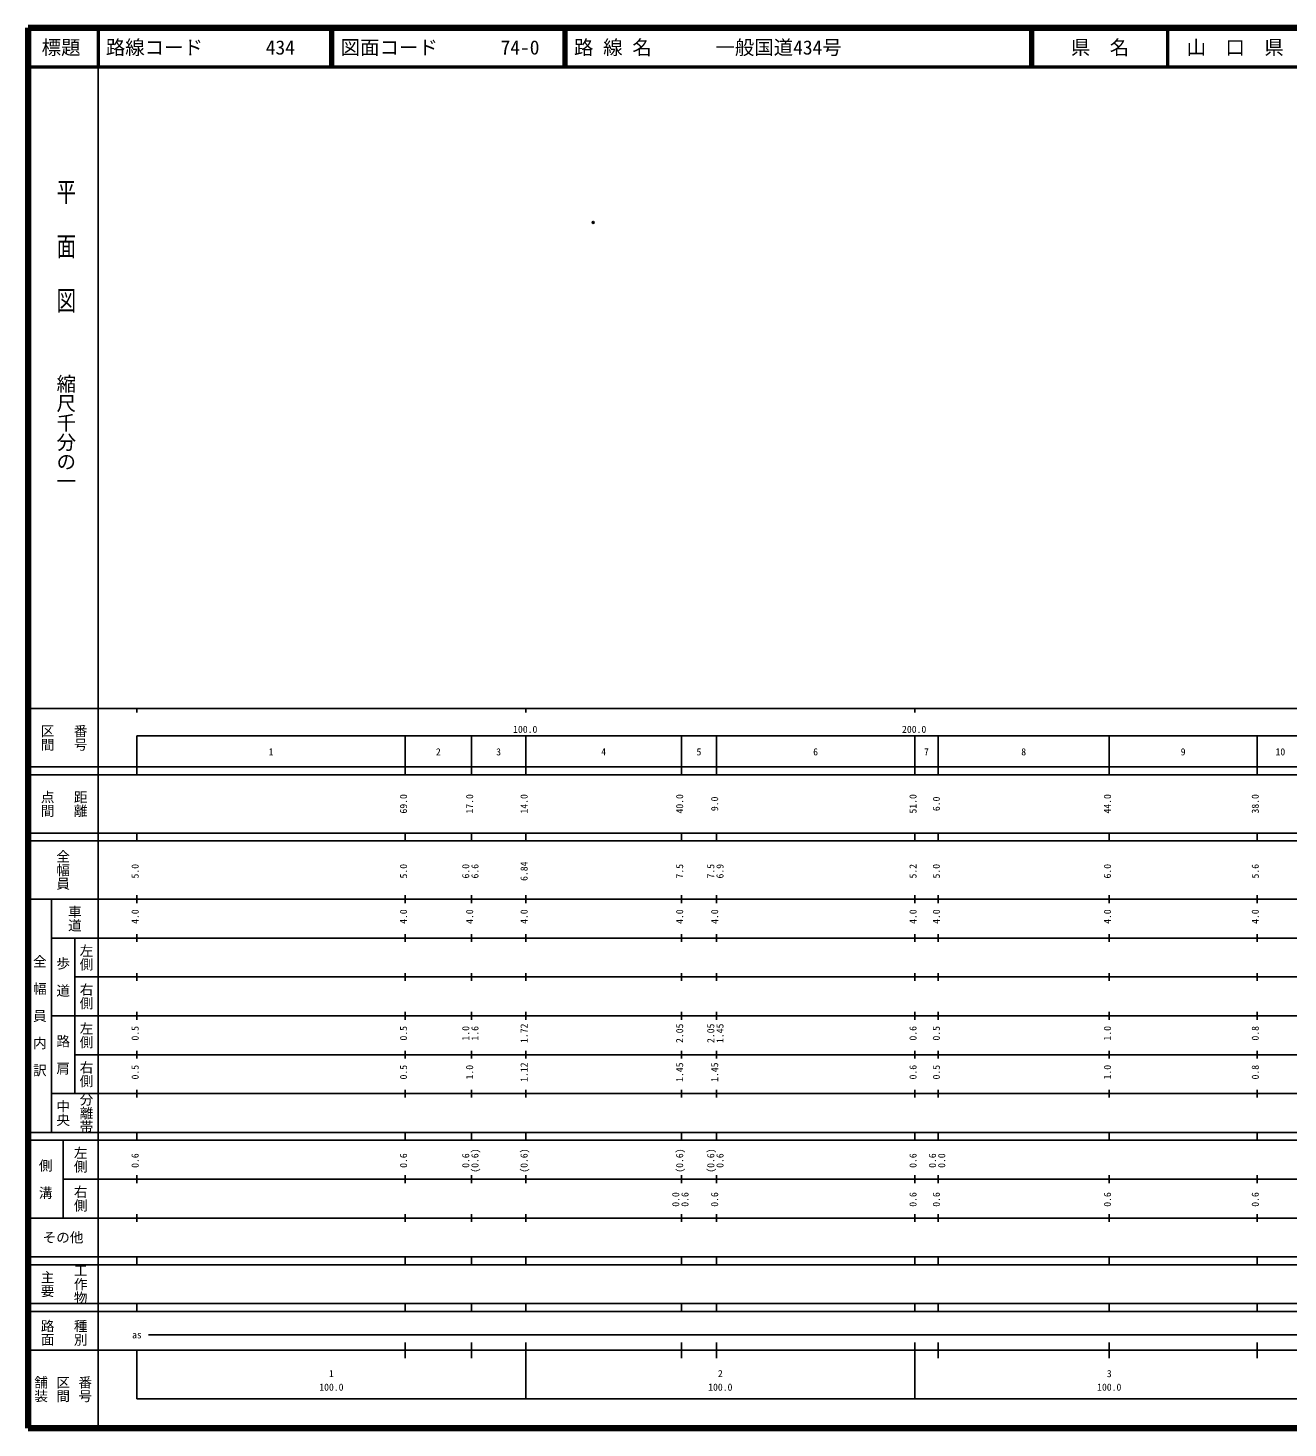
# Model space of a CAD drawing. Units: millimetres on the paper. Extents: x 40 to 680, y 20 to 380.
# Drawn here: x 40 to 364, y 20 to 380 of the extents above; entities that cross this region are included whole.
import ezdxf
from ezdxf.enums import TextEntityAlignment as Align

# ---------------------------------------------------------------- set-up
doc = ezdxf.new("R2010")
doc.units = ezdxf.units.MM
doc.header["$PDMODE"] = 32
doc.header["$PDSIZE"] = 0.5
doc.layers.add('M-OTRS', color=6, linetype='Continuous')
doc.layers.add('M-TTL-TXT', color=7, linetype='Continuous')
for name, color, linetype, lineweight in [('M-TTL', 2, 'Continuous', 140), ('M-TTL-BAND', 7, 'Continuous', 25), ('M-TTL-LINE', 7, 'Continuous', 50)]:
    doc.layers.add(name, color=color, linetype=linetype, lineweight=lineweight)
doc.styles.add('@ＭＳ ゴシック', font='')
doc.styles.add('ＭＳ ゴシック', font='')
doc.styles.get('@ＭＳ ゴシック').set_extended_font_data('@MS Gothic')
doc.styles.get('ＭＳ ゴシック').set_extended_font_data('MS Gothic')

msp = doc.modelspace()

# ---------------------------------------------------------------- linework, layer by layer
at = {"layer": 'M-OTRS'}
msp.add_point((185.319, 330.002), dxfattribs=at)
at = {"layer": 'M-TTL'}
for p, q in [((40, 380), (40, 20)), ((680, 380), (40, 380)), ((40, 20), (680, 20))]:
    msp.add_line(p, q, dxfattribs=at)
at = {"layer": 'M-TTL-BAND'}
for p, q in [((58, 370), (58, 20)), ((40, 205), (579, 205)), ((68, 205), (68, 204)), ((168, 205), (168, 204)), ((268, 205), (268, 204)), ((68, 198), (579, 198)), ((68, 198), (68, 188)), ((137, 188), (137, 198)), ((154, 188), (154, 198)), ((168, 188), (168, 198)), ((208, 188), (208, 198)), ((217, 188), (217, 198)), ((268, 188), (268, 198)), ((274, 188), (274, 198)), ((318, 188), (318, 198)), ((356, 188), (356, 198)), ((40, 190), (579, 190)), ((40, 188), (579, 188)), ((40, 173), (579, 173)), ((68, 171), (68, 173)), ((137, 171), (137, 173)), ((154, 171), (154, 173)), ((168, 171), (168, 173)), ((208, 171), (208, 173)), ((217, 171), (217, 173)), ((268, 171), (268, 173)), ((274, 171), (274, 173)), ((318, 171), (318, 173)), ((356, 171), (356, 173)), ((40, 171), (579, 171)), ((40, 156), (579, 156)), ((46, 96), (46, 156)), ((68, 155), (68, 157)), ((137, 155), (137, 157)), ((154, 155), (154, 157)), ((168, 155), (168, 157)), ((208, 155), (208, 157)), ((217, 155), (217, 157)), ((268, 155), (268, 157)), ((274, 155), (274, 157)), ((318, 155), (318, 157)), ((356, 155), (356, 157)), ((46, 146), (579, 146)), ((52, 146), (52, 106)), ((68, 145), (68, 147)), ((137, 145), (137, 147)), ((154, 145), (154, 147)), ((168, 145), (168, 147)), ((208, 145), (208, 147)), ((217, 145), (217, 147)), ((268, 145), (268, 147)), ((274, 145), (274, 147)), ((318, 145), (318, 147)), ((356, 145), (356, 147)), ((68, 135), (68, 137)), ((137, 135), (137, 137)), ((154, 135), (154, 137)), ((168, 135), (168, 137)), ((208, 135), (208, 137)), ((217, 135), (217, 137)), ((268, 135), (268, 137)), ((274, 135), (274, 137)), ((318, 135), (318, 137)), ((356, 135), (356, 137)), ((52, 136), (579, 136)), ((46, 126), (579, 126)), ((68, 125), (68, 127)), ((137, 125), (137, 127)), ((154, 125), (154, 127)), ((168, 125), (168, 127)), ((208, 125), (208, 127)), ((217, 125), (217, 127)), ((268, 125), (268, 127)), ((274, 125), (274, 127)), ((318, 125), (318, 127)), ((356, 125), (356, 127)), ((52, 116), (579, 116)), ((68, 115), (68, 117)), ((137, 115), (137, 117)), ((154, 115), (154, 117)), ((168, 115), (168, 117)), ((208, 115), (208, 117)), ((217, 115), (217, 117)), ((268, 115), (268, 117)), ((274, 115), (274, 117)), ((318, 115), (318, 117)), ((356, 115), (356, 117)), ((46, 106), (579, 106)), ((68, 105), (68, 107)), ((137, 105), (137, 107)), ((154, 105), (154, 107)), ((168, 105), (168, 107)), ((208, 105), (208, 107)), ((217, 105), (217, 107)), ((268, 105), (268, 107)), ((274, 105), (274, 107)), ((318, 105), (318, 107)), ((356, 105), (356, 107)), ((40, 96), (579, 96)), ((40, 94), (579, 94)), ((49, 94), (49, 74)), ((68, 94), (68, 96)), ((137, 94), (137, 96)), ((154, 94), (154, 96)), ((168, 94), (168, 96)), ((208, 94), (208, 96)), ((217, 94), (217, 96)), ((268, 94), (268, 96)), ((274, 94), (274, 96)), ((318, 94), (318, 96)), ((356, 94), (356, 96)), ((49, 84), (579, 84)), ((68, 83), (68, 85)), ((137, 83), (137, 85)), ((154, 83), (154, 85)), ((168, 83), (168, 85)), ((208, 83), (208, 85)), ((217, 83), (217, 85)), ((268, 83), (268, 85)), ((274, 83), (274, 85)), ((318, 83), (318, 85)), ((356, 83), (356, 85)), ((40, 74), (579, 74)), ((68, 73), (68, 75)), ((137, 73), (137, 75)), ((154, 73), (154, 75)), ((168, 73), (168, 75)), ((208, 73), (208, 75)), ((217, 73), (217, 75)), ((268, 73), (268, 75)), ((274, 73), (274, 75)), ((318, 73), (318, 75)), ((356, 73), (356, 75)), ((40, 64), (579, 64)), ((40, 62), (579, 62)), ((68, 62), (68, 64)), ((137, 62), (137, 64)), ((154, 62), (154, 64)), ((168, 62), (168, 64)), ((208, 62), (208, 64)), ((217, 62), (217, 64)), ((268, 62), (268, 64)), ((274, 62), (274, 64)), ((318, 62), (318, 64)), ((356, 62), (356, 64)), ((40, 52), (579, 52)), ((68, 50), (68, 52)), ((137, 50), (137, 52)), ((154, 50), (154, 52)), ((168, 50), (168, 52)), ((208, 50), (208, 52)), ((217, 50), (217, 52)), ((268, 50), (268, 52)), ((274, 50), (274, 52)), ((318, 50), (318, 52)), ((356, 50), (356, 52)), ((40, 50), (579, 50)), ((71, 44), (565, 44)), ((40, 40), (579, 40)), ((68, 40), (68, 27.5)), ((137, 38), (137, 42)), ((154, 38), (154, 42)), ((168, 27.5), (168, 42)), ((208, 38), (208, 42)), ((217, 38), (217, 42)), ((268, 27.5), (268, 42)), ((274, 38), (274, 42)), ((318, 38), (318, 42)), ((356, 38), (356, 42)), ((68, 27.5), (579, 27.5))]:
    msp.add_line(p, q, dxfattribs=at)
at = {"layer": 'M-TTL-LINE'}
for p, q in [((58, 380), (58, 370)), ((117.75, 380), (117.75, 370)), ((118.25, 380), (118.25, 370)), ((177.75, 380), (177.75, 370)), ((178.25, 380), (178.25, 370)), ((297.75, 380), (297.75, 370)), ((298.25, 380), (298.25, 370)), ((333, 380), (333, 370)), ((40, 370), (680, 370))]:
    msp.add_line(p, q, dxfattribs=at)

# ---------------------------------------------------------------- texts
at = {"layer": 'M-TTL-BAND', "style": '@ＭＳ ゴシック', "width": 1.4}
msp.add_text('平  面  図', height=3.666, rotation=270, dxfattribs=at).set_placement((49.777, 306.475), align=Align.MIDDLE_RIGHT)
at = {"layer": 'M-TTL-BAND', "style": '@ＭＳ ゴシック'}
msp.add_text('縮尺千分の一', height=3.666, rotation=270, dxfattribs=at).set_placement((49.777, 261.03), align=Align.MIDDLE_RIGHT)
for s, p in [('区間', (45, 197.5)), ('番号', (53.5, 197.5)), ('点間', (45, 180.5)), ('距離', (53.5, 180.5)), ('全幅員', (49, 163.5)), ('車道', (52, 151)), ('左側', (55, 141)), ('全\u3000幅\u3000員\u3000内\u3000訳', (43, 126)), ('歩\u3000道', (49, 136)), ('右側', (55, 131)), ('左側', (55, 121)), ('路\u3000肩', (49, 116)), ('右側', (55, 111)), ('分離帯', (55, 101)), ('中央', (49, 101)), ('左側', (53.5, 89)), ('側\u3000溝', (44.5, 84)), ('右側', (53.5, 79)), ('工作物', (53.5, 57)), ('主要', (45, 57)), ('路面', (45, 44.5)), ('種別', (53.5, 44.5)), ('舗装', (43.333, 30)), ('区間', (49, 30)), ('番号', (54.667, 30))]:
    msp.add_text(s, height=2.566, rotation=270, dxfattribs=at).set_placement(p, align=Align.MIDDLE_CENTER)
at = {"layer": 'M-TTL-BAND', "style": 'ＭＳ ゴシック'}
for s, p in [('100.0', (167.844, 198.195)), ('200.0', (267.844, 198.195)), ('1', (102.5, 192.405)), ('2', (145.5, 192.405)), ('3', (161, 192.405)), ('4', (188, 192.405)), ('5', (212.5, 192.405)), ('6', (242.5, 192.405)), ('7', (271, 192.405)), ('8', (296, 192.405)), ('9', (337, 192.405)), ('10', (362, 192.405)), ('as', (68, 42.5)), ('1', (118, 32.523)), ('2', (218, 32.523)), ('3', (318, 32.523)), ('100.0', (118, 29.033)), ('100.0', (218, 29.033)), ('100.0', (318, 29.033))]:
    msp.add_text(s, height=1.833, dxfattribs=at).set_placement(p, align=Align.BOTTOM_CENTER)
for s, p in [('69.0', (138, 180.5)), ('17.0', (155, 180.5)), ('14.0', (169, 180.5)), ('40.0', (209, 180.5)), ('9.0', (218, 180.5)), ('51.0', (269, 180.5)), ('6.0', (275, 180.5)), ('44.0', (319, 180.5)), ('38.0', (357, 180.5)), ('5.0', (69, 163.174)), ('5.0', (138, 163.174)), ('6.0', (154, 163.174)), ('6.6', (156.37, 163.174)), ('6.84', (169, 163.174)), ('7.5', (209, 163.174)), ('7.5', (217, 163.174)), ('6.9', (219.37, 163.174)), ('5.2', (269, 163.174)), ('5.0', (275, 163.174)), ('6.0', (319, 163.174)), ('5.6', (357, 163.174)), ('4.0', (69, 151.5)), ('4.0', (138, 151.5)), ('4.0', (155, 151.5)), ('4.0', (169, 151.5)), ('4.0', (209, 151.5)), ('4.0', (218, 151.5)), ('4.0', (269, 151.5)), ('4.0', (275, 151.5)), ('4.0', (319, 151.5)), ('4.0', (357, 151.5)), ('0.5', (69, 121.5)), ('0.5', (138, 121.5)), ('1.0', (154, 121.5)), ('1.6', (156.37, 121.5)), ('1.72', (169, 121.5)), ('2.05', (209, 121.5)), ('2.05', (217, 121.5)), ('1.45', (219.37, 121.5)), ('0.6', (269, 121.5)), ('0.5', (275, 121.5)), ('1.0', (319, 121.5)), ('0.8', (357, 121.5)), ('0.5', (69, 111.5)), ('0.5', (138, 111.5)), ('1.0', (155, 111.5)), ('1.12', (169, 111.5)), ('1.45', (209, 111.5)), ('1.45', (218, 111.5)), ('0.6', (269, 111.5)), ('0.5', (275, 111.5)), ('1.0', (319, 111.5)), ('0.8', (357, 111.5)), ('0.6', (69, 88.764)), ('0.6', (138, 88.764)), ('0.6', (154, 88.764)), ('(0.6)', (156.37, 88.764)), ('(0.6)', (169, 88.764)), ('(0.6)', (209, 88.764)), ('(0.6)', (217, 88.764)), ('0.6', (219.37, 88.764)), ('0.6', (269, 88.764)), ('0.6', (274, 88.764)), ('0.0', (276.37, 88.764)), ('0.0', (208, 78.764)), ('0.6', (210.37, 78.764)), ('0.6', (218, 78.764)), ('0.6', (269, 78.764)), ('0.6', (275, 78.764)), ('0.6', (319, 78.764)), ('0.6', (357, 78.764))]:
    msp.add_text(s, height=1.833, rotation=90, dxfattribs=at).set_placement(p, align=Align.BOTTOM_CENTER)
msp.add_text('その他', height=2.566, dxfattribs=at).set_placement((49, 69), align=Align.MIDDLE_CENTER)
at = {"layer": 'M-TTL-TXT', "style": 'ＭＳ ゴシック'}
for s, p in [('標題', (48.5, 375)), ('県\u3000名', (315.625, 375)), ('山\u3000口\u3000県', (350.375, 375))]:
    msp.add_text(s, height=3.666, dxfattribs=at).set_placement(p, align=Align.MIDDLE_CENTER)
for s, p in [('路線コード', (60, 375)), ('434', (101.142, 375)), ('図面コード', (120.38, 375)), ('74-0', (161.521, 375)), ('路 線 名', (180.38, 375)), ('一般国道434号', (216.734, 375))]:
    msp.add_text(s, height=3.666, dxfattribs=at).set_placement(p, align=Align.MIDDLE_LEFT)

doc.saveas('drawing.dxf')
